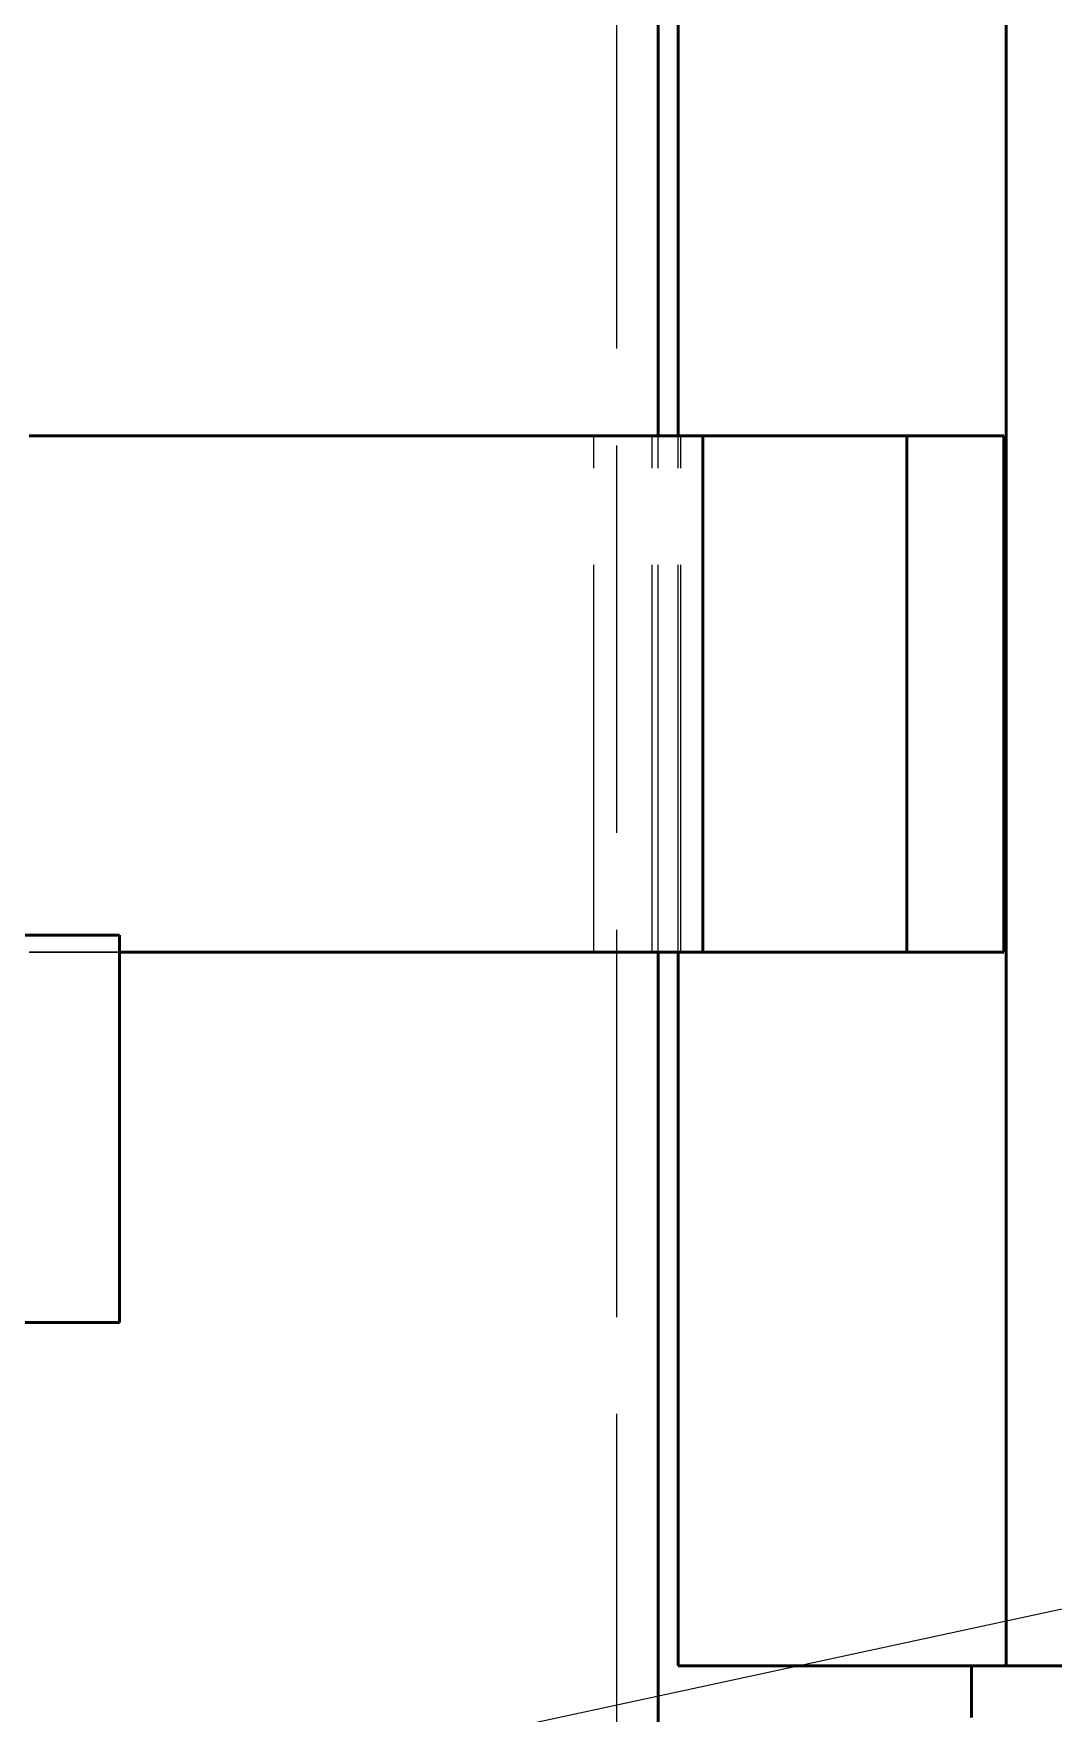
# Model space of a CAD drawing. Header units: millimetres. Extents: x 0 to 420, y 0 to 297.
# Drawn here: x 95.74 to 103.63, y 170.63 to 183.64 of the extents above; entities that cross this region are included whole.
import ezdxf

# ---------------------------------------------------------------- set-up
doc = ezdxf.new("R2010")
doc.units = ezdxf.units.MM
doc.linetypes.add('ISO02-TRAZOS', pattern=[3.75, 3, -0.75])
for name, color, linetype, lineweight in [('01-VISIBLE', 7, 'CONTINUOUS', 50), ('02-OCULTA', 4, 'ISO02-TRAZOS', 25), ('08-FINA', 5, 'CONTINUOUS', 25)]:
    doc.layers.add(name, color=color, linetype=linetype, lineweight=lineweight)

msp = doc.modelspace()

# ---------------------------------------------------------------- linework, layer by layer
at = {"layer": '01-VISIBLE'}
for p, q in [((103.27, 171), (103.27, 250.48)), ((100.575, 180.525), (100.575, 206.105)), ((100.73, 180.525), (100.73, 206.105)), ((100.92, 176.525), (100.92, 180.525)), ((100.92, 180.525), (102.5, 180.525)), ((102.5, 176.525), (102.5, 180.525)), ((102.5, 180.525), (103.25, 180.525)), ((103.25, 176.525), (103.25, 180.525)), ((77.096, 176.657), (96.404, 176.657)), ((96.404, 173.657), (96.404, 176.657)), ((100.575, 166.2), (100.575, 176.525)), ((100.73, 171), (100.73, 176.525)), ((100.92, 176.525), (102.5, 176.525)), ((102.5, 176.525), (103.25, 176.525)), ((77.096, 173.657), (96.404, 173.657)), ((103.27, 171), (104, 171))]:
    msp.add_line(p, q, dxfattribs=at)
for points in [[(95.704, 180.525), (95.754, 180.525), (95.804, 180.525), (95.855, 180.525), (95.905, 180.525), (95.955, 180.525), (96.005, 180.525), (96.055, 180.525), (96.105, 180.525), (96.155, 180.525), (96.206, 180.525), (96.256, 180.525), (96.306, 180.525), (96.356, 180.525), (96.406, 180.525), (96.456, 180.525), (96.507, 180.525), (96.557, 180.525), (96.607, 180.525), (96.657, 180.525), (96.707, 180.525), (96.757, 180.525), (96.807, 180.525), (96.858, 180.525), (96.908, 180.525), (96.958, 180.525), (97.008, 180.525), (97.058, 180.525), (97.108, 180.525), (97.158, 180.525), (97.209, 180.525), (97.259, 180.525), (97.309, 180.525), (97.359, 180.525), (97.409, 180.525), (97.459, 180.525), (97.51, 180.525), (97.56, 180.525), (97.61, 180.525), (97.66, 180.525), (97.71, 180.525), (97.76, 180.525), (97.81, 180.525), (97.861, 180.525), (97.911, 180.525), (97.961, 180.525), (98.011, 180.525), (98.061, 180.525), (98.111, 180.525), (98.162, 180.525), (98.212, 180.525), (98.262, 180.525), (98.312, 180.525), (98.362, 180.525), (98.412, 180.525), (98.462, 180.525), (98.513, 180.525), (98.563, 180.525), (98.613, 180.525), (98.663, 180.525), (98.713, 180.525), (98.763, 180.525), (98.814, 180.525), (98.864, 180.525), (98.914, 180.525), (98.964, 180.525), (99.014, 180.525), (99.064, 180.525), (99.114, 180.525), (99.165, 180.525), (99.215, 180.525), (99.265, 180.525), (99.315, 180.525), (99.365, 180.525), (99.415, 180.525), (99.466, 180.525), (99.516, 180.525), (99.566, 180.525), (99.616, 180.525), (99.666, 180.525), (99.716, 180.525), (99.766, 180.525), (99.817, 180.525), (99.867, 180.525), (99.917, 180.525), (99.967, 180.525), (100.017, 180.525), (100.067, 180.525), (100.118, 180.525), (100.168, 180.525), (100.218, 180.525), (100.268, 180.525), (100.318, 180.525), (100.368, 180.525), (100.418, 180.525), (100.469, 180.525), (100.519, 180.525), (100.569, 180.525), (100.619, 180.525), (100.669, 180.525), (100.719, 180.525), (100.77, 180.525), (100.82, 180.525), (100.87, 180.525), (100.92, 180.525)], [(96.404, 176.525), (96.454, 176.525), (96.504, 176.525), (96.554, 176.525), (96.604, 176.525), (96.655, 176.525), (96.705, 176.525), (96.755, 176.525), (96.805, 176.525), (96.855, 176.525), (96.906, 176.525), (96.956, 176.525), (97.006, 176.525), (97.056, 176.525), (97.106, 176.525), (97.156, 176.525), (97.207, 176.525), (97.257, 176.525), (97.307, 176.525), (97.357, 176.525), (97.407, 176.525), (97.458, 176.525), (97.508, 176.525), (97.558, 176.525), (97.608, 176.525), (97.658, 176.525), (97.708, 176.525), (97.759, 176.525), (97.809, 176.525), (97.859, 176.525), (97.909, 176.525), (97.959, 176.525), (98.01, 176.525), (98.06, 176.525), (98.11, 176.525), (98.16, 176.525), (98.21, 176.525), (98.26, 176.525), (98.311, 176.525), (98.361, 176.525), (98.411, 176.525), (98.461, 176.525), (98.511, 176.525), (98.562, 176.525), (98.612, 176.525), (98.662, 176.525), (98.712, 176.525), (98.762, 176.525), (98.812, 176.525), (98.863, 176.525), (98.913, 176.525), (98.963, 176.525), (99.013, 176.525), (99.063, 176.525), (99.113, 176.525), (99.164, 176.525), (99.214, 176.525), (99.264, 176.525), (99.314, 176.525), (99.364, 176.525), (99.415, 176.525), (99.465, 176.525), (99.515, 176.525), (99.565, 176.525), (99.615, 176.525), (99.665, 176.525), (99.716, 176.525), (99.766, 176.525), (99.816, 176.525), (99.866, 176.525), (99.916, 176.525), (99.967, 176.525), (100.017, 176.525), (100.067, 176.525), (100.117, 176.525), (100.167, 176.525), (100.217, 176.525), (100.268, 176.525), (100.318, 176.525), (100.368, 176.525), (100.418, 176.525), (100.468, 176.525), (100.519, 176.525), (100.569, 176.525), (100.619, 176.525), (100.669, 176.525), (100.719, 176.525), (100.769, 176.525), (100.82, 176.525), (100.87, 176.525), (100.92, 176.525)], [(100.73, 171), (100.781, 171), (100.832, 171), (100.882, 171), (100.933, 171), (100.984, 171), (101.035, 171), (101.086, 171), (101.136, 171), (101.187, 171), (101.238, 171), (101.289, 171), (101.34, 171), (101.39, 171), (101.441, 171), (101.492, 171), (101.543, 171), (101.594, 171), (101.644, 171), (101.695, 171), (101.746, 171), (101.797, 171), (101.848, 171), (101.898, 171), (101.949, 171), (102, 171), (102.051, 171), (102.102, 171), (102.152, 171), (102.203, 171), (102.254, 171), (102.305, 171), (102.356, 171), (102.406, 171), (102.457, 171), (102.508, 171), (102.559, 171), (102.61, 171), (102.66, 171), (102.711, 171), (102.762, 171), (102.813, 171), (102.864, 171), (102.914, 171), (102.965, 171), (103.016, 171), (103.067, 171), (103.118, 171), (103.168, 171), (103.219, 171), (103.27, 171)], [(103, 171), (103, 170.95), (103, 170.9), (103, 170.85), (103, 170.8), (103, 170.75), (103, 170.7), (103, 170.65), (103, 170.6)]]:
    msp.add_lwpolyline(points, dxfattribs=at)
at = {"layer": '02-OCULTA'}
for p, q in [((100.255, 166.2), (100.255, 206.8)), ((100.075, 180.525), (100.528, 180.525)), ((100.075, 176.525), (100.075, 180.525)), ((100.075, 180.525), (100.528, 180.525)), ((100.075, 176.525), (100.075, 180.525)), ((100.528, 176.525), (100.528, 180.525)), ((100.528, 176.525), (100.528, 180.525)), ((100.575, 176.525), (100.575, 180.525)), ((100.73, 176.525), (100.73, 180.525)), ((100.75, 176.525), (100.75, 180.525)), ((100.75, 180.525), (103.25, 180.525)), ((100.75, 176.525), (100.75, 180.525)), ((102.5, 176.525), (102.5, 180.525)), ((103.25, 176.525), (103.25, 180.525)), ((87.75, 176.657), (96.404, 176.657)), ((96.404, 173.657), (96.404, 176.657)), ((100.075, 176.525), (100.528, 176.525)), ((100.075, 176.525), (100.528, 176.525)), ((100.75, 176.525), (103.25, 176.525)), ((87.75, 173.657), (96.404, 173.657)), ((103, 171), (103.27, 171))]:
    msp.add_line(p, q, dxfattribs=at)
for points in [[(95.706, 180.525), (95.775, 180.525), (95.844, 180.525), (95.913, 180.525), (95.982, 180.525), (96.05, 180.525), (96.119, 180.525), (96.188, 180.525), (96.257, 180.525), (96.326, 180.525), (96.395, 180.525), (96.464, 180.525), (96.533, 180.525), (96.602, 180.525), (96.67, 180.525), (96.739, 180.525), (96.808, 180.525), (96.877, 180.525), (96.946, 180.525), (97.015, 180.525), (97.084, 180.525), (97.153, 180.525), (97.222, 180.525), (97.29, 180.525), (97.359, 180.525), (97.428, 180.525), (97.497, 180.525), (97.566, 180.525), (97.635, 180.525), (97.704, 180.525), (97.773, 180.525), (97.842, 180.525), (97.911, 180.525), (97.979, 180.525), (98.048, 180.525), (98.117, 180.525), (98.186, 180.525), (98.255, 180.525), (98.324, 180.525), (98.393, 180.525), (98.462, 180.525), (98.531, 180.525), (98.599, 180.525), (98.668, 180.525), (98.737, 180.525), (98.806, 180.525), (98.875, 180.525), (98.944, 180.525), (99.013, 180.525), (99.082, 180.525), (99.151, 180.525), (99.219, 180.525), (99.288, 180.525), (99.357, 180.525), (99.426, 180.525), (99.495, 180.525), (99.564, 180.525), (99.633, 180.525), (99.702, 180.525), (99.771, 180.525), (99.839, 180.525), (99.908, 180.525), (99.977, 180.525), (100.046, 180.525), (100.115, 180.525), (100.184, 180.525), (100.253, 180.525), (100.322, 180.525), (100.391, 180.525), (100.46, 180.525), (100.528, 180.525)], [(100.528, 180.525), (100.46, 180.525), (100.391, 180.525), (100.322, 180.525), (100.253, 180.525), (100.184, 180.525), (100.115, 180.525), (100.046, 180.525), (99.977, 180.525), (99.908, 180.525), (99.839, 180.525), (99.771, 180.525), (99.702, 180.525), (99.633, 180.525), (99.564, 180.525), (99.495, 180.525), (99.426, 180.525), (99.357, 180.525), (99.288, 180.525), (99.219, 180.525), (99.151, 180.525), (99.082, 180.525), (99.013, 180.525), (98.944, 180.525), (98.875, 180.525), (98.806, 180.525), (98.737, 180.525), (98.668, 180.525), (98.599, 180.525), (98.531, 180.525), (98.462, 180.525), (98.393, 180.525), (98.324, 180.525), (98.255, 180.525), (98.186, 180.525), (98.117, 180.525), (98.048, 180.525), (97.979, 180.525), (97.911, 180.525), (97.842, 180.525), (97.773, 180.525), (97.704, 180.525), (97.635, 180.525), (97.566, 180.525), (97.497, 180.525), (97.428, 180.525), (97.359, 180.525), (97.29, 180.525), (97.222, 180.525), (97.153, 180.525), (97.084, 180.525), (97.015, 180.525), (96.946, 180.525), (96.877, 180.525), (96.808, 180.525), (96.739, 180.525), (96.67, 180.525), (96.602, 180.525), (96.533, 180.525), (96.464, 180.525), (96.395, 180.525), (96.326, 180.525), (96.257, 180.525), (96.188, 180.525), (96.119, 180.525), (96.05, 180.525), (95.982, 180.525), (95.913, 180.525), (95.844, 180.525), (95.775, 180.525), (95.706, 180.525)], [(100.75, 180.525), (100.68, 180.525), (100.61, 180.525), (100.54, 180.525), (100.47, 180.525), (100.4, 180.525), (100.33, 180.525), (100.26, 180.525), (100.19, 180.525), (100.12, 180.525), (100.05, 180.525), (99.98, 180.525), (99.91, 180.525), (99.84, 180.525), (99.77, 180.525), (99.7, 180.525), (99.63, 180.525), (99.56, 180.525), (99.49, 180.525), (99.42, 180.525), (99.35, 180.525), (99.28, 180.525), (99.21, 180.525), (99.14, 180.525), (99.07, 180.525), (99, 180.525), (98.93, 180.525), (98.86, 180.525), (98.79, 180.525), (98.72, 180.525), (98.65, 180.525), (98.58, 180.525), (98.51, 180.525), (98.44, 180.525), (98.37, 180.525), (98.3, 180.525), (98.23, 180.525), (98.16, 180.525), (98.09, 180.525), (98.02, 180.525), (97.95, 180.525), (97.88, 180.525), (97.81, 180.525), (97.74, 180.525), (97.67, 180.525), (97.6, 180.525), (97.53, 180.525), (97.46, 180.525), (97.39, 180.525), (97.32, 180.525), (97.25, 180.525), (97.18, 180.525), (97.11, 180.525), (97.04, 180.525), (96.97, 180.525), (96.9, 180.525), (96.83, 180.525), (96.76, 180.525), (96.69, 180.525), (96.62, 180.525), (96.55, 180.525), (96.48, 180.525), (96.41, 180.525), (96.34, 180.525), (96.27, 180.525), (96.2, 180.525), (96.13, 180.525), (96.06, 180.525), (95.99, 180.525), (95.92, 180.525), (95.85, 180.525), (95.78, 180.525), (95.71, 180.525)], [(95.703, 176.525), (95.753, 176.525), (95.804, 176.525), (95.854, 176.525), (95.904, 176.525), (95.954, 176.525), (96.004, 176.525), (96.054, 176.525), (96.104, 176.525), (96.154, 176.525), (96.204, 176.525), (96.254, 176.525), (96.304, 176.525), (96.354, 176.525), (96.404, 176.525)], [(95.706, 176.525), (95.775, 176.525), (95.844, 176.525), (95.913, 176.525), (95.982, 176.525), (96.05, 176.525), (96.119, 176.525), (96.188, 176.525), (96.257, 176.525), (96.326, 176.525), (96.395, 176.525), (96.464, 176.525), (96.533, 176.525), (96.602, 176.525), (96.67, 176.525), (96.739, 176.525), (96.808, 176.525), (96.877, 176.525), (96.946, 176.525), (97.015, 176.525), (97.084, 176.525), (97.153, 176.525), (97.222, 176.525), (97.29, 176.525), (97.359, 176.525), (97.428, 176.525), (97.497, 176.525), (97.566, 176.525), (97.635, 176.525), (97.704, 176.525), (97.773, 176.525), (97.842, 176.525), (97.911, 176.525), (97.979, 176.525), (98.048, 176.525), (98.117, 176.525), (98.186, 176.525), (98.255, 176.525), (98.324, 176.525), (98.393, 176.525), (98.462, 176.525), (98.531, 176.525), (98.599, 176.525), (98.668, 176.525), (98.737, 176.525), (98.806, 176.525), (98.875, 176.525), (98.944, 176.525), (99.013, 176.525), (99.082, 176.525), (99.151, 176.525), (99.219, 176.525), (99.288, 176.525), (99.357, 176.525), (99.426, 176.525), (99.495, 176.525), (99.564, 176.525), (99.633, 176.525), (99.702, 176.525), (99.771, 176.525), (99.839, 176.525), (99.908, 176.525), (99.977, 176.525), (100.046, 176.525), (100.115, 176.525), (100.184, 176.525), (100.253, 176.525), (100.322, 176.525), (100.391, 176.525), (100.46, 176.525), (100.528, 176.525)], [(100.528, 176.525), (100.46, 176.525), (100.391, 176.525), (100.322, 176.525), (100.253, 176.525), (100.184, 176.525), (100.115, 176.525), (100.046, 176.525), (99.977, 176.525), (99.908, 176.525), (99.839, 176.525), (99.771, 176.525), (99.702, 176.525), (99.633, 176.525), (99.564, 176.525), (99.495, 176.525), (99.426, 176.525), (99.357, 176.525), (99.288, 176.525), (99.219, 176.525), (99.151, 176.525), (99.082, 176.525), (99.013, 176.525), (98.944, 176.525), (98.875, 176.525), (98.806, 176.525), (98.737, 176.525), (98.668, 176.525), (98.599, 176.525), (98.531, 176.525), (98.462, 176.525), (98.393, 176.525), (98.324, 176.525), (98.255, 176.525), (98.186, 176.525), (98.117, 176.525), (98.048, 176.525), (97.979, 176.525), (97.911, 176.525), (97.842, 176.525), (97.773, 176.525), (97.704, 176.525), (97.635, 176.525), (97.566, 176.525), (97.497, 176.525), (97.428, 176.525), (97.359, 176.525), (97.29, 176.525), (97.222, 176.525), (97.153, 176.525), (97.084, 176.525), (97.015, 176.525), (96.946, 176.525), (96.877, 176.525), (96.808, 176.525), (96.739, 176.525), (96.67, 176.525), (96.602, 176.525), (96.533, 176.525), (96.464, 176.525), (96.395, 176.525), (96.326, 176.525), (96.257, 176.525), (96.188, 176.525), (96.119, 176.525), (96.05, 176.525), (95.982, 176.525), (95.913, 176.525), (95.844, 176.525), (95.775, 176.525), (95.706, 176.525)], [(100.75, 176.525), (100.68, 176.525), (100.61, 176.525), (100.54, 176.525), (100.47, 176.525), (100.4, 176.525), (100.33, 176.525), (100.26, 176.525), (100.19, 176.525), (100.12, 176.525), (100.05, 176.525), (99.98, 176.525), (99.91, 176.525), (99.84, 176.525), (99.77, 176.525), (99.7, 176.525), (99.63, 176.525), (99.56, 176.525), (99.49, 176.525), (99.42, 176.525), (99.35, 176.525), (99.28, 176.525), (99.21, 176.525), (99.14, 176.525), (99.07, 176.525), (99, 176.525), (98.93, 176.525), (98.86, 176.525), (98.79, 176.525), (98.72, 176.525), (98.65, 176.525), (98.58, 176.525), (98.51, 176.525), (98.44, 176.525), (98.37, 176.525), (98.3, 176.525), (98.23, 176.525), (98.16, 176.525), (98.09, 176.525), (98.02, 176.525), (97.95, 176.525), (97.88, 176.525), (97.81, 176.525), (97.74, 176.525), (97.67, 176.525), (97.6, 176.525), (97.53, 176.525), (97.46, 176.525), (97.39, 176.525), (97.32, 176.525), (97.25, 176.525), (97.18, 176.525), (97.11, 176.525), (97.04, 176.525), (96.97, 176.525), (96.9, 176.525), (96.83, 176.525), (96.76, 176.525), (96.69, 176.525), (96.62, 176.525), (96.55, 176.525), (96.48, 176.525), (96.41, 176.525), (96.34, 176.525), (96.27, 176.525), (96.2, 176.525), (96.13, 176.525), (96.06, 176.525), (95.99, 176.525), (95.92, 176.525), (95.85, 176.525), (95.78, 176.525), (95.71, 176.525)], [(103.27, 171), (103.219, 171), (103.168, 171), (103.118, 171), (103.067, 171), (103.016, 171), (102.965, 171), (102.914, 171), (102.864, 171), (102.813, 171), (102.762, 171), (102.711, 171), (102.66, 171), (102.61, 171), (102.559, 171), (102.508, 171), (102.457, 171), (102.406, 171), (102.356, 171), (102.305, 171), (102.254, 171), (102.203, 171), (102.152, 171), (102.102, 171), (102.051, 171), (102, 171), (101.949, 171), (101.898, 171), (101.848, 171), (101.797, 171), (101.746, 171), (101.695, 171), (101.644, 171), (101.594, 171), (101.543, 171), (101.492, 171), (101.441, 171), (101.39, 171), (101.34, 171), (101.289, 171), (101.238, 171), (101.187, 171), (101.136, 171), (101.086, 171), (101.035, 171), (100.984, 171), (100.933, 171), (100.882, 171), (100.832, 171), (100.781, 171), (100.73, 171)], [(103, 170.6), (103, 170.65), (103, 170.7), (103, 170.75), (103, 170.8), (103, 170.85), (103, 170.9), (103, 170.95), (103, 171)]]:
    msp.add_lwpolyline(points, dxfattribs=at)
at = {"layer": '08-FINA'}
msp.add_line((125.59, 176.157), (87.75, 168), dxfattribs=at)

doc.saveas('drawing.dxf')
